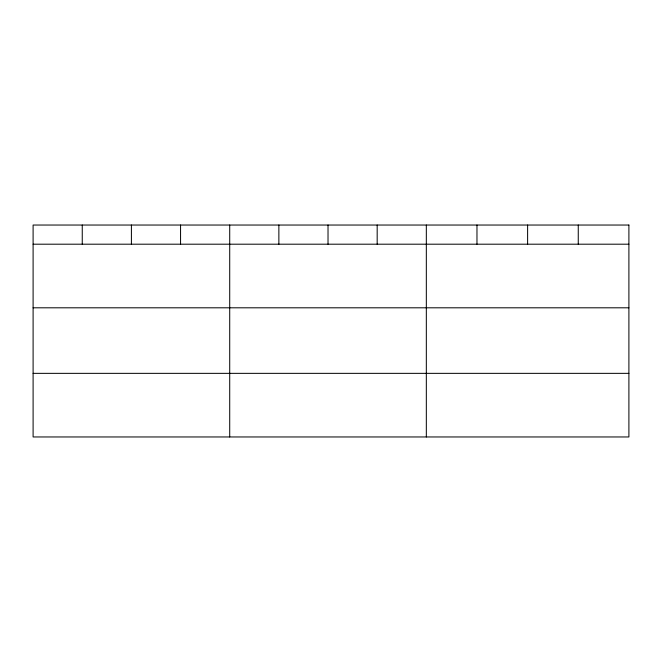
<?xml version="1.0" encoding="UTF-8"?>
<svg xmlns="http://www.w3.org/2000/svg" width="662" height="662" viewBox="0 0 662 662"><rect width="100%" height="100%" fill="white"/><g stroke="black" fill="none" stroke-linecap="round" stroke-linejoin="round"><path stroke-width="0.99" d="M33.1 244.195L628.9 244.195M33.1 307.805L628.9 307.805M33.1 373.351L628.9 373.351M578.257 225.039L578.257 244.195M527.614 225.039L527.614 244.195M476.971 225.039L476.971 244.195M426.328 225.039L426.328 436.961M377.175 225.039L377.175 244.195M328.021 225.039L328.021 244.195M278.868 225.039L278.868 244.195M229.714 225.039L229.714 436.961M180.56 225.039L180.56 244.195M131.407 225.039L131.407 244.195M82.254 225.039L82.254 244.195M628.9 225.039L33.1 225.039L33.1 436.961L628.9 436.961L628.9 225.039"/></g></svg>
